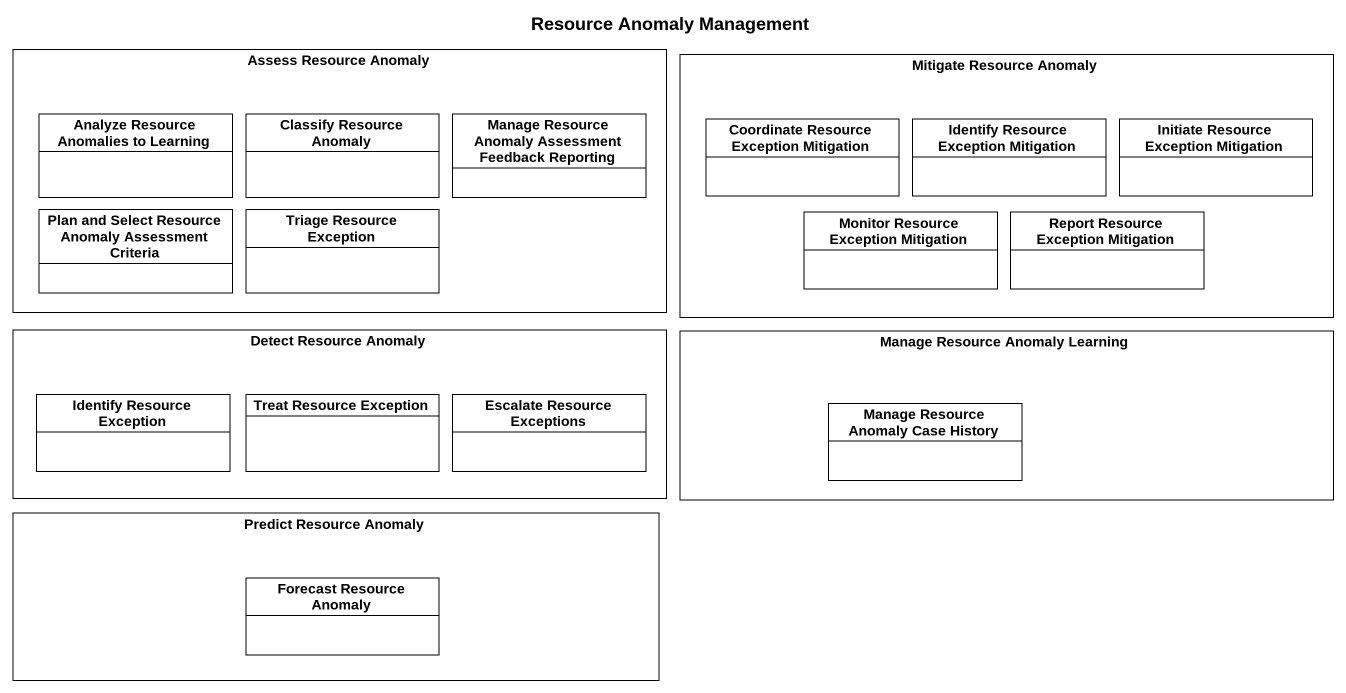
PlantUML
@startuml
title Resource Anomaly Management
hide circle
hide empty members
rectangle "Assess Resource Anomaly" as Assess_Resource_Anomaly {
  class "Analyze Resource Anomalies to Learning" as Analyze_Resource_Anomalies #FFFFFF
  class "Classify Resource Anomaly" as Classify_Resource_Anomaly #FFFFFF
  class "Manage Resource Anomaly Assessment Feedback Reporting" as Manage_Resource_Anomaly #FFFFFF
  class "Plan and Select Resource Anomaly Assessment Criteria" as Plan_and_Select_Resource #FFFFFF
  class "Triage Resource Exception" as Triage_Resource_Exception #FFFFFF
}
rectangle "Mitigate Resource Anomaly" as Mitigate_Resource_Anomaly {
  class "Coordinate Resource Exception Mitigation" as Coordinate_Resource #FFFFFF
  class "Identify Resource Exception Mitigation" as Identify_Resource_Exception #FFFFFF
  class "Initiate Resource Exception Mitigation" as Initiate_Resource_Exception #FFFFFF
  class "Monitor Resource Exception Mitigation" as Monitor_Resource_Exception #FFFFFF
  class "Report Resource Exception Mitigation" as Report_Resource_Exception #FFFFFF
}
rectangle "Detect Resource Anomaly" as Detect_Resource_Anomaly {
  class "Identify Resource Exception" as Identify_Resource_Exception_2 #FFFFFF
  class "Treat Resource Exception" as Treat_Resource_Exception #FFFFFF
  class "Escalate Resource Exceptions" as Escalate_Resource_Exceptions #FFFFFF
}
rectangle "Manage Resource Anomaly Learning" as Manage_Resource_Anomaly_2 {
  class "Manage Resource Anomaly Case History" as Manage_Resource_Anomaly_3 #FFFFFF
}
rectangle "Predict Resource Anomaly" as Predict_Resource_Anomaly {
  class "Forecast Resource Anomaly" as Forecast_Resource_Anomaly #FFFFFF
}
@enduml
